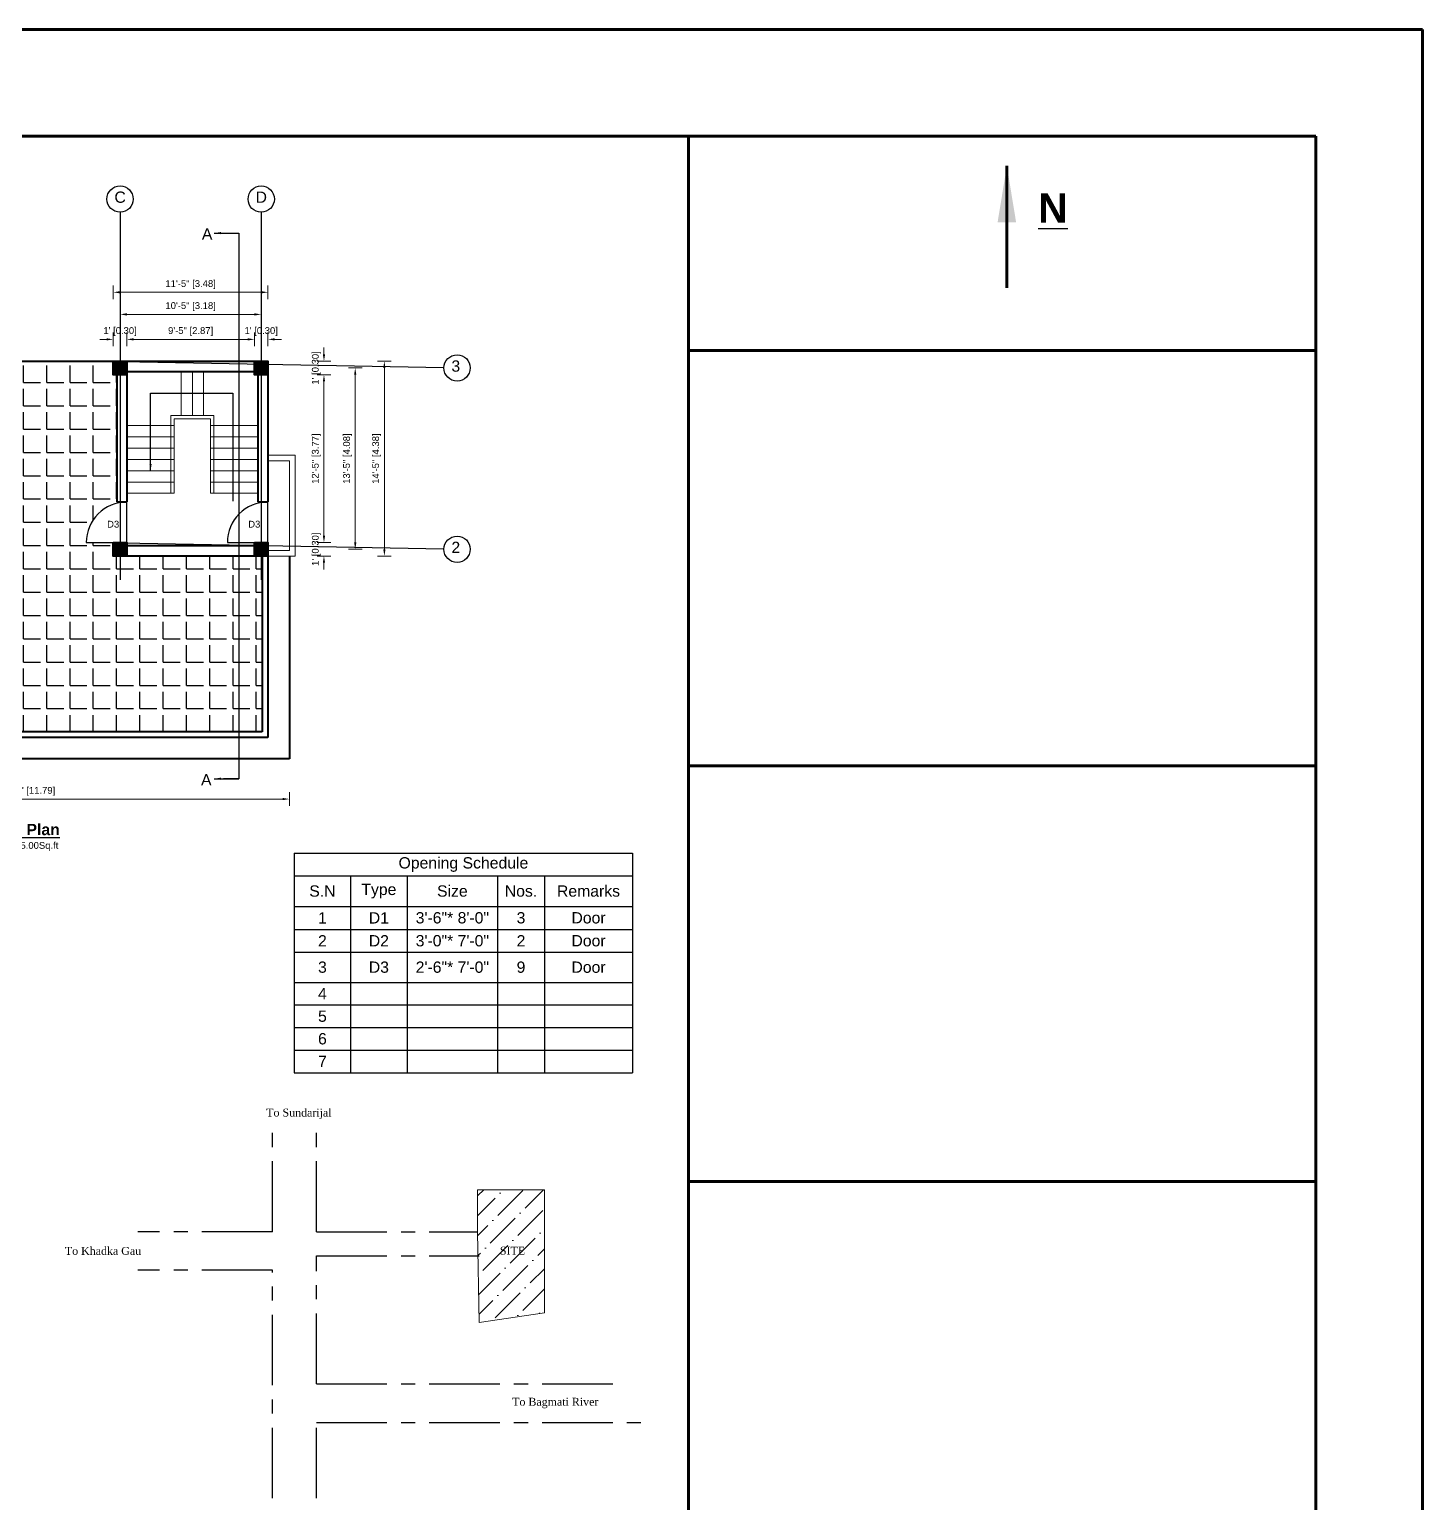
# Model space of a CAD drawing. Header units: feet. Extents: x 28652 to 66086, y -6769 to -640.
# Drawn here: x 49875 to 51109, y -2049 to -744 of the extents above; entities that cross this region are included whole.
import ezdxf

# ---------------------------------------------------------------- set-up
doc = ezdxf.new("R2010")
doc.units = ezdxf.units.FT
doc.header["$LTSCALE"] = 50
doc.header["$MEASUREMENT"] = 0
doc.header["$PDMODE"] = 34
doc.linetypes.add('CENTER', pattern=[2, 1.25, -0.25, 0.25, -0.25])
for name, color, linetype in [('CL', 253, 'CENTER'), ('Door & Windows', 92, 'Continuous'), ('Hatch', 30, 'Continuous'), ('Section', 4, 'Continuous'), ('Text', 7, 'Continuous')]:
    doc.layers.add(name, color=color, linetype=linetype)
for name, color, linetype, lineweight in [('COLUMN', 145, 'Continuous', 40), ('DIMENSION', 142, 'Continuous', 13), ('HACTH', 8, 'Continuous', 13), ('SHEETS', 7, 'Continuous', 60), ('stair', 140, 'Continuous', 18), ('wall', 6, 'Continuous', 40)]:
    doc.layers.add(name, color=color, linetype=linetype, lineweight=lineweight)
doc.styles.add('1@100', font='arial.ttf', dxfattribs={"height": 6})
doc.styles.add('1@1000', font='arial.ttf', dxfattribs={"height": 60})
doc.styles.add('dimension', font='arial.ttf')
doc.styles.add('NAVARAJ', font='times.ttf', dxfattribs={"height": 9})
doc.styles.get("Standard").update_dxf_attribs({"font": 'arial.ttf'})
doc.dimstyles.new('1@100', dxfattribs={"dimscale": 0.1, "dimtxt": 60, "dimasz": 60, "dimexe": 60, "dimexo": 0, "dimgap": 30, "dimtad": 1, "dimdec": 0, "dimzin": 0, "dimdsep": 46, "dimlunit": 4, "dimtxsty": 'dimension', "dimcen": 0, "dimclrd": 256, "dimclre": 256, "dimclrt": 256, "dimadec": 0, "dimazin": 0, "dimtfac": 1, "dimtdec": 0, "dimtix": 1, "dimtofl": 0, "dimtmove": 0, "dimatfit": 3, "dimfxl": 60, "dimfxlon": 1, "dimtfillclr": 256, "dimtolj": 1, "dimtzin": 0, "dimlwd": -1, "dimlwe": -1, "dimarcsym": 0})

# ---------------------------------------------------------------- blocks, each defined once
blk = doc.blocks.new('column')
at = {"layer": 'Hatch'}
h = blk.add_hatch(color=256, dxfattribs=at)
h.dxf.hatch_style = 1
h.paths.add_polyline_path([(5267.6, 489.2), (5279.6, 489.2), (5279.6, 501.2), (5267.6, 501.2)])
at = {"layer": 'COLUMN'}
blk.add_lwpolyline([(5267.6, 501.2), (5279.6, 501.2), (5279.6, 489.2), (5267.6, 489.2)], close=True, dxfattribs=at)
blk = doc.blocks.new('D2')
at = {"layer": 'Door & Windows'}
for p, q in [((10005.1, 378.1), (10005.1, 348.1)), ((10005.1, 348.1), (10035.1, 348.1))]:
    blk.add_line(p, q, dxfattribs=at)
blk.add_arc((10005.1, 348.1), 30, 0, 90, dxfattribs=at)
blk = doc.blocks.new('*D342')
at = {"layer": 'Defpoints', "color": 0, "transparency": 16777216}
for p in [(49960.9, -1018.7), (49948.9, -1038), (49960.9, -1038)]:
    blk.add_point(p, dxfattribs=at)
at = {"layer": 'DIMENSION', "transparency": 16777216}
for p, q in [((49948.9, -1024.7), (49948.9, -1012.7)), ((49960.9, -1024.7), (49960.9, -1012.7)), ((49942.9, -1018.7), (49936.9, -1018.7)), ((49966.9, -1018.7), (49972.9, -1018.7))]:
    blk.add_line(p, q, dxfattribs=at)
for points in [[(49942.9, -1017.7), (49942.9, -1019.7), (49948.9, -1018.7)], [(49966.9, -1017.7), (49966.9, -1019.7), (49960.9, -1018.7)]]:
    blk.add_solid(points, dxfattribs=at)
at = {"layer": 'DIMENSION', "transparency": 16777216, "insert": (49954.9, -1011.8), "char_height": 6, "attachment_point": 5, "style": 'dimension'}
blk.add_mtext("\\A1;1' [0.30]", dxfattribs=at)
blk = doc.blocks.new('*D343')
at = {"layer": 'Defpoints', "color": 0, "transparency": 16777216}
for p in [(50073.9, -1018.7), (49960.9, -1038), (50073.9, -1038)]:
    blk.add_point(p, dxfattribs=at)
at = {"layer": 'DIMENSION', "transparency": 16777216}
for p, q in [((49960.9, -1024.7), (49960.9, -1012.7)), ((50073.9, -1024.7), (50073.9, -1012.7)), ((49966.9, -1018.7), (50067.9, -1018.7))]:
    blk.add_line(p, q, dxfattribs=at)
for points in [[(49966.9, -1017.7), (49966.9, -1019.7), (49960.9, -1018.7)], [(50067.9, -1017.7), (50067.9, -1019.7), (50073.9, -1018.7)]]:
    blk.add_solid(points, dxfattribs=at)
at = {"layer": 'DIMENSION', "transparency": 16777216, "insert": (50017.4, -1011.8), "char_height": 6, "attachment_point": 5, "style": 'dimension'}
blk.add_mtext('\\A1;9\'-5" [2.87]', dxfattribs=at)
blk = doc.blocks.new('*D344')
at = {"layer": 'Defpoints', "color": 0, "transparency": 16777216}
for p in [(50085.9, -1018.7), (50073.9, -1038), (50085.9, -1038)]:
    blk.add_point(p, dxfattribs=at)
at = {"layer": 'DIMENSION', "transparency": 16777216}
for p, q in [((50073.9, -1024.7), (50073.9, -1012.7)), ((50085.9, -1024.7), (50085.9, -1012.7)), ((50067.9, -1018.7), (50061.9, -1018.7)), ((50091.9, -1018.7), (50097.9, -1018.7))]:
    blk.add_line(p, q, dxfattribs=at)
for points in [[(50067.9, -1017.7), (50067.9, -1019.7), (50073.9, -1018.7)], [(50091.9, -1017.7), (50091.9, -1019.7), (50085.9, -1018.7)]]:
    blk.add_solid(points, dxfattribs=at)
at = {"layer": 'DIMENSION', "transparency": 16777216, "insert": (50079.9, -1011.8), "char_height": 6, "attachment_point": 5, "style": 'dimension'}
blk.add_mtext("\\A1;1' [0.30]", dxfattribs=at)
blk = doc.blocks.new('*D345')
at = {"layer": 'Defpoints', "color": 0, "transparency": 16777216}
for p in [(50079.9, -996.6), (49954.9, -1038), (50079.9, -1038)]:
    blk.add_point(p, dxfattribs=at)
at = {"layer": 'DIMENSION', "transparency": 16777216}
for p, q in [((49954.9, -1002.6), (49954.9, -990.6)), ((50079.9, -1002.6), (50079.9, -990.6)), ((49960.9, -996.6), (50073.9, -996.6))]:
    blk.add_line(p, q, dxfattribs=at)
for points in [[(49960.9, -995.6), (49960.9, -997.6), (49954.9, -996.6)], [(50073.9, -995.6), (50073.9, -997.6), (50079.9, -996.6)]]:
    blk.add_solid(points, dxfattribs=at)
at = {"layer": 'DIMENSION', "transparency": 16777216, "insert": (50017.4, -989.7), "char_height": 6, "attachment_point": 5, "style": 'dimension'}
blk.add_mtext('\\A1;10\'-5" [3.18]', dxfattribs=at)
blk = doc.blocks.new('*D64')
at = {"layer": 'Defpoints', "color": 0, "transparency": 16777216}
for p in [(50085.9, -977), (49948.9, -1038), (50085.9, -1038)]:
    blk.add_point(p, dxfattribs=at)
at = {"layer": 'DIMENSION', "transparency": 16777216}
for p, q in [((49948.9, -983), (49948.9, -971)), ((49954.9, -977), (50079.9, -977)), ((50085.9, -983), (50085.9, -971))]:
    blk.add_line(p, q, dxfattribs=at)
for points in [[(49954.9, -976), (49954.9, -978), (49948.9, -977)], [(50079.9, -976), (50079.9, -978), (50085.9, -977)]]:
    blk.add_solid(points, dxfattribs=at)
at = {"layer": 'DIMENSION', "transparency": 16777216, "insert": (50017.4, -970.2), "char_height": 6, "attachment_point": 5, "style": 'dimension'}
blk.add_mtext('\\A1;11\'-5" [3.48]', dxfattribs=at)
blk = doc.blocks.new('*D346')
at = {"layer": 'Defpoints', "color": 0, "transparency": 16777216}
for p in [(50085.9, -1038), (50085.9, -1050), (50135.5, -1050)]:
    blk.add_point(p, dxfattribs=at)
at = {"layer": 'DIMENSION', "transparency": 16777216}
for p, q in [((50135.5, -1032), (50135.5, -1026)), ((50129.5, -1038), (50141.5, -1038)), ((50129.5, -1050), (50141.5, -1050)), ((50135.5, -1056), (50135.5, -1062))]:
    blk.add_line(p, q, dxfattribs=at)
for points in [[(50134.5, -1032), (50136.5, -1032), (50135.5, -1038)], [(50134.5, -1056), (50136.5, -1056), (50135.5, -1050)]]:
    blk.add_solid(points, dxfattribs=at)
at = {"layer": 'DIMENSION', "transparency": 16777216, "insert": (50128.7, -1044), "char_height": 6, "attachment_point": 5, "rotation": 90, "style": 'dimension'}
blk.add_mtext("\\A1;1' [0.30]", dxfattribs=at)
blk = doc.blocks.new('*D347')
at = {"layer": 'Defpoints', "color": 0, "transparency": 16777216}
for p in [(50085.9, -1050), (50085.9, -1198.5), (50135.5, -1198.5)]:
    blk.add_point(p, dxfattribs=at)
at = {"layer": 'DIMENSION', "transparency": 16777216}
for p, q in [((50129.5, -1050), (50141.5, -1050)), ((50135.5, -1056), (50135.5, -1192.5)), ((50129.5, -1198.5), (50141.5, -1198.5))]:
    blk.add_line(p, q, dxfattribs=at)
for points in [[(50134.5, -1056), (50136.5, -1056), (50135.5, -1050)], [(50134.5, -1192.5), (50136.5, -1192.5), (50135.5, -1198.5)]]:
    blk.add_solid(points, dxfattribs=at)
at = {"layer": 'DIMENSION', "transparency": 16777216, "insert": (50128.7, -1124.3), "char_height": 6, "attachment_point": 5, "rotation": 90, "style": 'dimension'}
blk.add_mtext('\\A1;12\'-5" [3.77]', dxfattribs=at)
blk = doc.blocks.new('*D348')
at = {"layer": 'Defpoints', "color": 0, "transparency": 16777216}
for p in [(50085.9, -1198.5), (50085.9, -1210.5), (50135.5, -1210.5)]:
    blk.add_point(p, dxfattribs=at)
at = {"layer": 'DIMENSION', "transparency": 16777216}
for p, q in [((50135.5, -1192.5), (50135.5, -1186.5)), ((50129.5, -1198.5), (50141.5, -1198.5)), ((50129.5, -1210.5), (50141.5, -1210.5)), ((50135.5, -1216.5), (50135.5, -1222.5))]:
    blk.add_line(p, q, dxfattribs=at)
for points in [[(50134.5, -1192.5), (50136.5, -1192.5), (50135.5, -1198.5)], [(50134.5, -1216.5), (50136.5, -1216.5), (50135.5, -1210.5)]]:
    blk.add_solid(points, dxfattribs=at)
at = {"layer": 'DIMENSION', "transparency": 16777216, "insert": (50128.7, -1204.5), "char_height": 6, "attachment_point": 5, "rotation": 90, "style": 'dimension'}
blk.add_mtext("\\A1;1' [0.30]", dxfattribs=at)
blk = doc.blocks.new('*D349')
at = {"layer": 'Defpoints', "color": 0, "transparency": 16777216}
for p in [(50085.9, -1044), (50163.2, -1044), (50085.9, -1204.5)]:
    blk.add_point(p, dxfattribs=at)
at = {"layer": 'DIMENSION', "transparency": 16777216}
for p, q in [((50157.2, -1044), (50169.2, -1044)), ((50163.2, -1198.5), (50163.2, -1050)), ((50157.2, -1204.5), (50169.2, -1204.5))]:
    blk.add_line(p, q, dxfattribs=at)
for points in [[(50162.2, -1050), (50164.2, -1050), (50163.2, -1044)], [(50162.2, -1198.5), (50164.2, -1198.5), (50163.2, -1204.5)]]:
    blk.add_solid(points, dxfattribs=at)
at = {"layer": 'DIMENSION', "transparency": 16777216, "insert": (50156.4, -1124.3), "char_height": 6, "attachment_point": 5, "rotation": 90, "style": 'dimension'}
blk.add_mtext('\\A1;13\'-5" [4.08]', dxfattribs=at)
blk = doc.blocks.new('*D65')
at = {"layer": 'Defpoints', "color": 0, "transparency": 16777216}
for p in [(50085.9, -1038), (50085.9, -1210.5), (50189, -1210.5)]:
    blk.add_point(p, dxfattribs=at)
at = {"layer": 'DIMENSION', "transparency": 16777216}
for p, q in [((50183, -1038), (50195, -1038)), ((50189, -1044), (50189, -1204.5)), ((50183, -1210.5), (50195, -1210.5))]:
    blk.add_line(p, q, dxfattribs=at)
for points in [[(50188, -1044), (50190, -1044), (50189, -1038)], [(50188, -1204.5), (50190, -1204.5), (50189, -1210.5)]]:
    blk.add_solid(points, dxfattribs=at)
at = {"layer": 'DIMENSION', "transparency": 16777216, "insert": (50182.2, -1124.3), "char_height": 6, "attachment_point": 5, "rotation": 90, "style": 'dimension'}
blk.add_mtext('\\A1;14\'-5" [4.38]', dxfattribs=at)
blk = doc.blocks.new('*D351')
at = {"layer": 'Defpoints', "color": 0, "transparency": 16777216}
for p in [(49640.7, -1390.1), (50104.9, -1390.1), (50104.9, -1425.7)]:
    blk.add_point(p, dxfattribs=at)
at = {"layer": 'DIMENSION', "transparency": 16777216}
for p, q in [((49640.7, -1419.7), (49640.7, -1431.7)), ((50104.9, -1419.7), (50104.9, -1431.7)), ((49646.7, -1425.7), (50098.9, -1425.7))]:
    blk.add_line(p, q, dxfattribs=at)
for points in [[(49646.7, -1424.7), (49646.7, -1426.7), (49640.7, -1425.7)], [(50098.9, -1424.7), (50098.9, -1426.7), (50104.9, -1425.7)]]:
    blk.add_solid(points, dxfattribs=at)
at = {"layer": 'DIMENSION', "transparency": 16777216, "insert": (49872.8, -1418.9), "char_height": 6, "attachment_point": 5, "style": 'dimension'}
blk.add_mtext('\\A1;38\'-8" [11.79]', dxfattribs=at)
blk = doc.blocks.new('*T83')
at = {"layer": 'stair', "color": 0, "linetype": 'ByBlock', "lineweight": -2, "ltscale": 0.1, "transparency": 16777216}
for p, q in [((0, 0), (299.8, 0)), ((0, 0), (0, -194.3)), ((299.8, 0), (299.8, -194.3)), ((0, -20), (299.8, -20)), ((50, -20), (50, -194.3)), ((100, -20), (100, -194.3)), ((180.1, -20), (180.1, -194.3)), ((221.6, -20), (221.6, -194.3)), ((0, -47), (299.8, -47)), ((0, -67.5), (299.8, -67.5)), ((0, -87.5), (299.8, -87.5)), ((0, -114.3), (299.8, -114.3)), ((0, -134.3), (299.8, -134.3)), ((0, -154.3), (299.8, -154.3)), ((0, -174.3), (299.8, -174.3)), ((0, -194.3), (299.8, -194.3))]:
    blk.add_line(p, q, dxfattribs=at)
at = {"layer": 'stair', "color": 0, "ltscale": 0.1, "transparency": 16777216, "char_height": 10, "attachment_point": 5}
for s, insert, width in [('Opening Schedule', (149.9, -10), 299.65), ('S.N', (25, -33.5), 49.88), ('Type', (75, -33.5), 49.88), ('Size', (140.1, -33.5), 80.011), ('Nos.', (200.9, -33.5), 41.323), ('Remarks', (260.7, -33.5), 78.075), ('3\'-6"* 8\'-0"', (140.1, -57.2), 80.011), ('3', (200.9, -57.2), 41.323), ('Door', (260.7, -57.2), 78.075), ('1', (25, -57.2), 49.88), ('D1', (75, -57.2), 49.88), ('2', (25, -77.5), 49.88), ('D2', (75, -77.5), 49.88), ('3\'-0"* 7\'-0"', (140.1, -77.5), 80.011), ('2', (200.9, -77.5), 41.323), ('Door', (260.7, -77.5), 78.075), ('3', (25, -100.9), 49.88), ('D3', (75, -100.9), 49.88), ('2\'-6"* 7\'-0"', (140.1, -100.9), 80.011), ('9', (200.9, -100.9), 41.323), ('Door', (260.7, -100.9), 78.075), ('4', (25, -124.3), 49.88), ('5', (25, -144.3), 49.88), ('6', (25, -164.3), 49.88), ('7', (25, -184.3), 49.88)]:
    blk.add_mtext(s, dxfattribs=dict(at, insert=insert, width=width))

msp = doc.modelspace()

# ---------------------------------------------------------------- hatches: boundary and pattern name
at = {"layer": 'HACTH'}
h = msp.add_hatch(dxfattribs=at)
h.set_pattern_fill('ANSI36', color=251, scale=100)
h.set_pattern_definition([(45, (40608.739, -1487.344), (6.629126, 24.306796), [31.25, -6.25, 0, -6.25])])
h.paths.add_polyline_path([(50330.7, -1771.6), (50271.52, -1771.6), (50271.52, -1808.77), (50272.96, -1889.22), (50330.7, -1880.66)])
h.paths.add_polyline_path([(50288.96, -1832.99), (50314.28, -1832.99), (50314.28, -1818.05), (50288.96, -1818.05)], flags=24)
at = {"layer": 'Hatch'}
h = msp.add_hatch(dxfattribs=at)
h.set_pattern_fill('ANGLE', color=256, scale=75)
h.set_pattern_definition([(0, (37246.804, -1531.294), (0, 20.625), [15, -5.625]), (90, (37246.804, -1531.294), (-20.625, 1e-15), [15, -5.625])])
edge = h.paths.add_edge_path()
edge.add_line((50060.17, -1210.54), (49960.91, -1210.54))
edge.add_line((49960.91, -1210.54), (49948.91, -1210.54))
edge.add_line((49948.91, -1210.54), (49948.91, -1198.54))
edge.add_line((49948.91, -1198.54), (49924.91, -1198.54))
edge.add_arc((49960.91, -1198.54), 36, 99.59407, 180, ccw=False)
edge.add_line((49954.91, -1163.04), (49954.91, -1162.54))
edge.add_line((49954.91, -1162.54), (49951.91, -1162.54))
edge.add_line((49951.91, -1162.54), (49951.91, -1050.01))
edge.add_line((49951.91, -1050.01), (49948.91, -1050.01))
edge.add_line((49948.91, -1050.01), (49948.91, -1038.01))
edge.add_line((49948.91, -1038.01), (49664.68, -1038.01))
edge.add_line((49664.68, -1038.01), (49664.68, -1366.07))
edge.add_line((49664.68, -1366.07), (50060.17, -1366.07))
edge.add_line((50060.17, -1366.07), (50060.17, -1210.54))
h.paths.add_polyline_path([(50080.91, -1213.04), (50076.91, -1210.54), (50073.91, -1210.54), (50060.17, -1210.54), (50060.17, -1366.07), (50080.91, -1366.07)])
h.paths.add_polyline_path([(49801.1, -1228.78), (49855.82, -1228.78), (49855.82, -1216.42), (49801.1, -1216.42)], flags=16)

# ---------------------------------------------------------------- linework, layer by layer
for p, q in [((50054.73, -1066.42), (50054.73, -1161.82)), ((49948.91, -1198.54), (49960.91, -1198.54)), ((50085.91, -1210.54), (50076.91, -1210.54))]:
    msp.add_line(p, q)
at = {"layer": 'CL', "ltscale": 25}
for p, q in [((49954.91, -906.11), (49954.91, -1231.61)), ((50079.91, -906.11), (50079.91, -1231.61)), ((50241.78, -1044.01), (49924.91, -1038.01)), ((50241.78, -1204.54), (49924.91, -1198.54))]:
    msp.add_line(p, q, dxfattribs=at)
at = {"layer": 'CL'}
for p, q in [((50089.96, -1808.77), (50089.96, -1716.32)), ((50128.78, -1808.77), (50128.78, -1716.32)), ((50128.78, -1808.77), (50271.52, -1808.77)), ((50128.78, -1943.56), (50128.78, -1830.24)), ((50128.78, -1830.24), (50272.96, -1830.24)), ((50089.96, -2044.75), (50089.96, -1842.82)), ((50128.78, -2044.75), (50128.78, -1977.62))]:
    msp.add_line(p, q, dxfattribs=at)
for points in [[(50089.96, -1808.77), (49970.65, -1808.77)], [(50089.96, -1842.82), (49970.65, -1842.82)], [(50128.78, -1943.56), (50399.81, -1943.56)], [(50128.78, -1977.62), (50424.93, -1977.62)]]:
    msp.add_lwpolyline(points, dxfattribs=at)
at = {"layer": 'Section'}
msp.add_lwpolyline([(50049.23, -924.64), (50060.17, -924.64), (50060.17, -1407.71), (50046.57, -1407.71)], dxfattribs=at)
at = {"layer": 'SHEETS'}
for p, q in [((47797.59, -744.32), (51108.59, -744.32)), ((51108.59, -744.32), (51108.59, -3082.32)), ((51014.03, -838.88), (47892.14, -838.88)), ((50458.48, -838.88), (50458.48, -2987.77)), ((51014.03, -2987.77), (51014.03, -838.88))]:
    msp.add_line(p, q, dxfattribs=at)
for points in [[(50458.48, -1028.46), (51014.03, -1028.46)], [(50458.48, -1396.38), (51014.03, -1396.38)], [(50458.48, -1764.3), (51014.03, -1764.3)]]:
    msp.add_lwpolyline(points, dxfattribs=at)
at = {"layer": 'stair'}
for p, q in [((50008.91, -1086.01), (50008.91, -1047.01)), ((50018.91, -1086.01), (50018.91, -1047.01)), ((50028.91, -1086.01), (50028.91, -1047.01)), ((49960.91, -1095.01), (50002.91, -1095.01)), ((49999.91, -1086.01), (50037.91, -1086.01)), ((49999.91, -1086.01), (49999.91, -1155.01)), ((50002.91, -1089.01), (50034.91, -1089.01)), ((50002.91, -1089.01), (50002.91, -1155.01)), ((50034.91, -1089.01), (50034.91, -1155.01)), ((50034.91, -1095.01), (50076.91, -1095.01)), ((50037.91, -1086.01), (50037.91, -1155.01)), ((49960.91, -1105.01), (50002.91, -1105.01)), ((50034.91, -1105.01), (50076.91, -1105.01)), ((49960.91, -1115.01), (50002.91, -1115.01)), ((50034.91, -1115.01), (50076.91, -1115.01)), ((49960.91, -1125.01), (50002.91, -1125.01)), ((50034.91, -1125.01), (50076.91, -1125.01)), ((49960.91, -1135.01), (50002.91, -1135.01)), ((49960.91, -1145.01), (50002.91, -1145.01)), ((50034.91, -1135.01), (50076.91, -1135.01)), ((50034.91, -1145.01), (50076.91, -1145.01)), ((49960.91, -1155.01), (50002.91, -1155.01)), ((50034.91, -1155.01), (50076.91, -1155.01))]:
    msp.add_line(p, q, dxfattribs=at)
for points in [[(50085.91, -1121.28), (50109.91, -1121.28)], [(50109.91, -1121.28), (50109.91, -1210.54), (50085.91, -1210.54)], [(50085.91, -1126.28), (50104.91, -1126.28), (50104.91, -1205.54), (50085.91, -1205.54)], [(50271.52, -1808.77), (50271.52, -1771.6), (50330.7, -1771.6), (50330.7, -1880.66), (50272.96, -1889.22), (50271.52, -1808.77)]]:
    msp.add_lwpolyline(points, dxfattribs=at)
at = {"layer": 'Text'}
for centre in [(49954.91, -894.48), (50079.91, -894.48), (50253.41, -1044.01), (50253.41, -1204.54)]:
    msp.add_circle(centre, 11.63, dxfattribs=at)
at = {"layer": 'wall'}
for p, q in [((49659.68, -1038.01), (50085.91, -1038.01)), ((50085.91, -1038.01), (50085.91, -1162.54)), ((49951.91, -1047.01), (49951.91, -1162.54)), ((49960.91, -1047.01), (50076.91, -1047.01)), ((49960.91, -1047.01), (49960.91, -1162.54)), ((50076.91, -1047.01), (50076.91, -1162.54)), ((49951.91, -1162.54), (49960.91, -1162.54)), ((50076.91, -1162.54), (50085.91, -1162.54)), ((49951.91, -1198.54), (49951.91, -1210.54)), ((49960.91, -1198.54), (49960.91, -1210.54)), ((50076.91, -1198.54), (50076.91, -1210.54)), ((50085.91, -1198.54), (50085.91, -1210.54)), ((50073.91, -1201.54), (49960.91, -1201.54)), ((49960.91, -1201.54), (49960.91, -1210.54)), ((50073.91, -1210.54), (49960.91, -1210.54)), ((50034.91, -1210.54), (50025.91, -1210.54)), ((50073.91, -1210.54), (50073.91, -1201.54)), ((50080.91, -1210.54), (50080.91, -1366.07)), ((50085.91, -1210.54), (50085.91, -1371.07)), ((50104.91, -1210.54), (50104.91, -1390.07)), ((50080.91, -1366.07), (49664.68, -1366.07)), ((50085.91, -1371.07), (49659.68, -1371.07)), ((50104.91, -1390.07), (49640.68, -1390.07))]:
    msp.add_line(p, q, dxfattribs=at)

# ---------------------------------------------------------------- block references
for name, p in [('column', (44681.27, -1539.19)), ('column', (44806.27, -1539.19)), ('column', (44681.27, -1699.72)), ('column', (44806.27, -1699.72)), ('*T83', (50109.13, -1473.68))]:
    msp.add_blockref(name, p)
at = {"xscale": 1.2, "yscale": 1.2, "zscale": 1.2, "rotation": 89.99999999999997}
for p in [(50378.64, -13204.72), (50503.64, -13204.72)]:
    msp.add_blockref('D2', p, dxfattribs=at)

# ---------------------------------------------------------------- texts
at = {"layer": 'Text', "attachment_point": 1}
for s, width, gutter_width, insert, char_height, style in [('C', 152.0107, 300, (49949.91, -887.81), 10, '1@1000'), ('D', 152.0107, 300, (50074.91, -887.81), 10, '1@1000'), ('{\\fArial|b1|i0|c0|p34;\\LN}', 760.0535, 1500, (50768.08, -889.37), 26, '1@1000'), ('A', 152.0107, 300, (50027.37, -920.4), 10, '1@1000'), ('3', 152.0107, 300, (50248.42, -1037.33), 10, '1@1000'), ('D3', 85.4632, 30, (49943.41, -1179.33), 6, '1@100'), ('D3', 85.4632, 30, (50068.41, -1179.33), 6, '1@100'), ('2', 152.0107, 300, (50248.42, -1197.86), 10, '1@1000'), ('A', 152.0107, 300, (50026.6, -1403.62), 10, '1@1000'), ('{\\fArial|b1|i0|c0|p34;\\LRoof Plan}', 152.0107, 300, (49836.32, -1447.65), 10, '1@1000'), ('Area=165.00Sq.ft', 73.9895, 300, (49834.76, -1463.73), 6, '1@1000')]:
    msp.add_mtext_dynamic_manual_height_columns(s, width=width, gutter_width=gutter_width, heights=[0], dxfattribs=dict(at, insert=insert, char_height=char_height, style=style))
at = {"layer": 'Text', "char_height": 7, "width": 572.8909, "attachment_point": 1, "style": 'NAVARAJ'}
for s, insert in [('To Sundarijal', (50084.37, -1699.78)), ('To Khadka Gau', (49906.01, -1822.22)), ('SITE', (50291.36, -1822.01)), ('To Bagmati River', (50302.22, -1955.77))]:
    msp.add_mtext(s, dxfattribs=dict(at, insert=insert))

# ---------------------------------------------------------------- dimensions: what is measured, and where the dimension line sits
at = {"layer": 'DIMENSION'}
for base, p1, p2, picture, middle in [((50085.91, -977.02), (49948.91, -1038.01), (50085.91, -1038.01), '*D64', (50017.41, -970.17)), ((50079.91, -996.57), (49954.91, -1038.01), (50079.91, -1038.01), '*D345', (50017.41, -989.72)), ((49960.91, -1018.69), (49948.91, -1038.01), (49960.91, -1038.01), '*D342', (49954.91, -1011.85)), ((50104.91, -1425.7), (49640.68, -1390.07), (50104.91, -1390.07), '*D351', (49872.79, -1418.86))]:
    dim = msp.add_linear_dim(base=base, p1=p1, p2=p2, dimstyle='1@100', dxfattribs=at)
    dim.commit()
    dim.dimension.update_dxf_attribs({"geometry": picture, "text_midpoint": middle})
for base, p1, p2, picture, middle in [((50073.91, -1018.69), (49960.91, -1038.01), (50073.91, -1038.01), '*D343', (50017.41, -1011.85)), ((50085.91, -1018.69), (50073.91, -1038.01), (50085.91, -1038.01), '*D344', (50079.91, -1011.85))]:
    dim = msp.add_linear_dim(base=base, p1=p1, p2=p2, dimstyle='1@100', override={"dimtmove": 1}, dxfattribs=at)
    dim.commit()
    dim.dimension.update_dxf_attribs({"geometry": picture, "text_midpoint": middle})
for base, p1, p2, picture, middle in [((50135.55, -1050.01), (50085.91, -1038.01), (50085.91, -1050.01), '*D346', (50128.7, -1044.01)), ((50189.02, -1210.54), (50085.91, -1038.01), (50085.91, -1210.54), '*D65', (50182.18, -1124.28)), ((50163.24, -1044.01), (50085.91, -1204.54), (50085.91, -1044.01), '*D349', (50156.4, -1124.28))]:
    dim = msp.add_linear_dim(base=base, p1=p1, p2=p2, angle=90, dimstyle='1@100', dxfattribs=at)
    dim.commit()
    dim.dimension.update_dxf_attribs({"geometry": picture, "text_midpoint": middle})
for base, p1, p2, picture, middle in [((50135.55, -1198.54), (50085.91, -1050.01), (50085.91, -1198.54), '*D347', (50128.7, -1124.28)), ((50135.55, -1210.54), (50085.91, -1198.54), (50085.91, -1210.54), '*D348', (50128.7, -1204.54))]:
    dim = msp.add_linear_dim(base=base, p1=p1, p2=p2, angle=90, dimstyle='1@100', override={"dimtmove": 1}, dxfattribs=at)
    dim.commit()
    dim.dimension.update_dxf_attribs({"geometry": picture, "text_midpoint": middle})

# ---------------------------------------------------------------- leaders
msp.add_leader([(49981.91, -1135.01), (49981.91, -1066.42), (50054.73, -1066.42)], dimstyle='1@100', override={"dimgap": 30, "dimtad": 0})
at = {"layer": 'Section'}
for points in [[(50038.29, -924.64), (50060.17, -924.64)], [(50038.29, -1407.71), (50060.17, -1407.71)]]:
    msp.add_leader(points, dimstyle='1@100', override={"dimgap": 30, "dimtad": 0}, dxfattribs=at)
at = {"layer": 'SHEETS'}
msp.add_leader([(50740.38, -865.15), (50740.38, -972.99)], dimstyle='1@100', override={"dimasz": 500, "dimgap": 30, "dimtad": 0}, dxfattribs=at)

doc.saveas('drawing.dxf')
